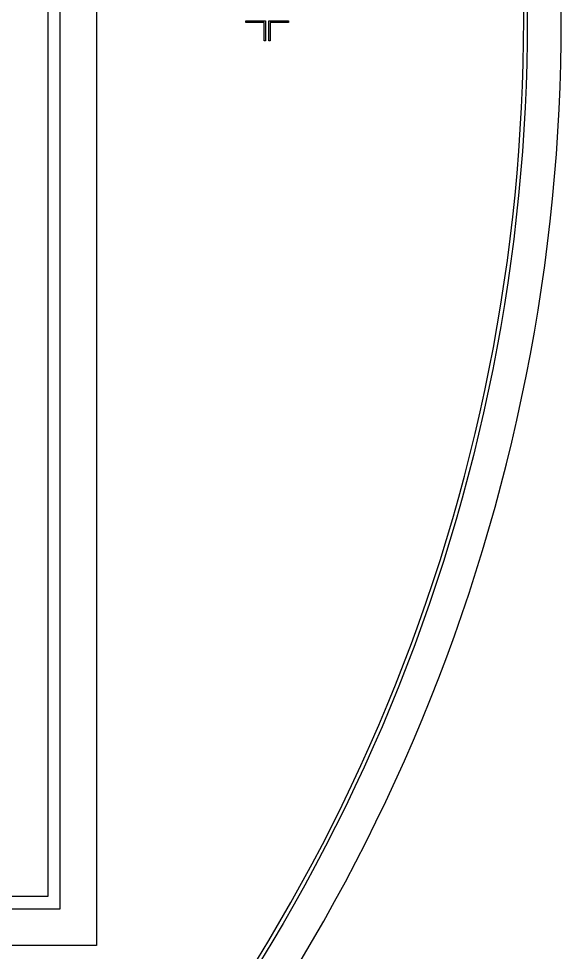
# Model space of a CAD drawing. Extents: x -25 to 122, y -49 to 104.
# Drawn here: x 99.66 to 122.36, y -11.5 to 27.54 of the extents above; entities that cross this region are included whole.
import ezdxf

# ---------------------------------------------------------------- set-up
doc = ezdxf.new("R2010")
doc.units = 0

msp = doc.modelspace()

# ---------------------------------------------------------------- linework, layer by layer
for p, q in [((102.919, 66.235), (102.919, -11.209)), ((101.39, -9.6805), (101.39, 64.7065)), ((100.881, 64.197), (100.881, -9.17099)), ((120.78, 27.513), (120.774, 28.4324)), ((120.924, 28.4343), (120.93, 27.513)), ((122.355, 27.513), (122.349, 28.4518)), ((109.16, 27.3856), (109.16, 27.4493)), ((109.16, 27.4493), (109.988, 27.4493)), ((109.925, 27.3856), (109.16, 27.3856)), ((109.925, 26.6214), (109.925, 27.3856)), ((109.988, 27.4493), (109.988, 26.6214)), ((110.116, 26.6214), (110.116, 27.4493)), ((110.116, 27.4493), (110.944, 27.4493)), ((110.944, 27.3856), (110.179, 27.3856)), ((110.179, 27.3856), (110.179, 26.6214)), ((110.944, 27.4493), (110.944, 27.3856)), ((120.774, 26.5936), (120.78, 27.513)), ((120.93, 27.513), (120.924, 26.5917)), ((122.349, 26.5742), (122.355, 27.513)), ((109.988, 26.6214), (109.925, 26.6214)), ((110.179, 26.6214), (110.116, 26.6214)), ((120.757, 25.6742), (120.774, 26.5936)), ((120.924, 26.5917), (120.907, 25.6706)), ((122.332, 25.6356), (122.349, 26.5742)), ((120.729, 24.7552), (120.757, 25.6742)), ((120.907, 25.6706), (120.879, 24.7497)), ((122.303, 24.6972), (122.332, 25.6356)), ((120.69, 23.8366), (120.729, 24.7552)), ((120.879, 24.7497), (120.84, 23.8292)), ((122.263, 23.7593), (122.303, 24.6972)), ((120.639, 22.9185), (120.69, 23.8366)), ((120.84, 23.8292), (120.789, 22.9093)), ((122.211, 22.822), (122.263, 23.7593)), ((120.577, 22.0012), (120.639, 22.9185)), ((120.789, 22.9093), (120.727, 21.9901)), ((122.148, 21.8853), (122.211, 22.822)), ((120.504, 21.0846), (120.577, 22.0012)), ((120.727, 21.9901), (120.653, 21.0718)), ((122.073, 20.9495), (122.148, 21.8853)), ((120.419, 20.1691), (120.504, 21.0846)), ((120.653, 21.0718), (120.568, 20.1544)), ((121.987, 20.0147), (122.073, 20.9495)), ((120.323, 19.2546), (120.419, 20.1691)), ((120.568, 20.1544), (120.473, 19.2381)), ((121.889, 19.081), (121.987, 20.0147)), ((120.217, 18.3414), (120.323, 19.2546)), ((120.473, 19.2381), (120.365, 18.323)), ((121.78, 18.1486), (121.889, 19.081)), ((120.098, 17.4295), (120.217, 18.3414)), ((120.365, 18.323), (120.247, 17.4093)), ((121.659, 17.2176), (121.78, 18.1486)), ((119.969, 16.5192), (120.098, 17.4295)), ((120.247, 17.4093), (120.117, 16.4972)), ((121.527, 16.2881), (121.659, 17.2176)), ((119.829, 15.6105), (119.969, 16.5192)), ((120.117, 16.4972), (119.977, 15.5867)), ((121.384, 15.3604), (121.527, 16.2881)), ((119.677, 14.7037), (119.829, 15.6105)), ((119.977, 15.5867), (119.825, 14.678)), ((121.229, 14.4344), (121.384, 15.3604)), ((119.514, 13.7987), (119.677, 14.7037)), ((119.825, 14.678), (119.662, 13.7713)), ((121.063, 13.5104), (121.229, 14.4344)), ((119.34, 12.8958), (119.514, 13.7987)), ((119.662, 13.7713), (119.487, 12.8666)), ((120.885, 12.5886), (121.063, 13.5104)), ((119.155, 11.9952), (119.34, 12.8958)), ((119.487, 12.8666), (119.302, 11.9641)), ((120.696, 11.669), (120.885, 12.5886)), ((118.959, 11.0968), (119.155, 11.9952)), ((119.302, 11.9641), (119.106, 11.064)), ((120.496, 10.7517), (120.696, 11.669)), ((118.753, 10.201), (118.959, 11.0968)), ((119.106, 11.064), (118.898, 10.1663)), ((120.285, 9.83705), (120.496, 10.7517)), ((118.535, 9.30771), (118.753, 10.201)), ((118.898, 10.1663), (118.68, 9.27126)), ((120.062, 8.925), (120.285, 9.83705)), ((118.306, 8.41718), (118.535, 9.30771)), ((118.68, 9.27126), (118.451, 8.37895)), ((119.829, 8.01576), (120.062, 8.925)), ((118.066, 7.52954), (118.306, 8.41718)), ((118.451, 8.37895), (118.21, 7.48953)), ((119.584, 7.10947), (119.829, 8.01576)), ((117.815, 6.6449), (118.066, 7.52954)), ((118.21, 7.48953), (117.959, 6.60312)), ((119.328, 6.20624), (119.584, 7.10947)), ((117.554, 5.76341), (117.815, 6.6449)), ((117.959, 6.60312), (117.697, 5.71986)), ((119.061, 5.30621), (119.328, 6.20624)), ((117.281, 4.88519), (117.554, 5.76341)), ((117.697, 5.71986), (117.424, 4.83989)), ((118.783, 4.40953), (119.061, 5.30621)), ((116.998, 4.01039), (117.281, 4.88519)), ((117.424, 4.83989), (117.141, 3.96333)), ((118.494, 3.51634), (118.783, 4.40953)), ((116.705, 3.13911), (116.998, 4.01039)), ((117.141, 3.96333), (116.846, 3.09032)), ((118.194, 2.62675), (118.494, 3.51634)), ((116.4, 2.27151), (116.705, 3.13911)), ((116.846, 3.09032), (116.541, 2.22099)), ((117.883, 1.74092), (118.194, 2.62675)), ((116.085, 1.40771), (116.4, 2.27151)), ((116.541, 2.22099), (116.226, 1.35545)), ((117.561, 0.85896), (117.883, 1.74092)), ((115.759, 0.54785), (116.085, 1.40771)), ((116.226, 1.35545), (115.899, 0.49387)), ((117.229, -0.01897), (117.561, 0.85896)), ((115.423, -0.30794), (115.759, 0.54785)), ((115.899, 0.49387), (115.563, -0.36363)), ((115.077, -1.15955), (115.423, -0.30794)), ((115.563, -0.36363), (115.215, -1.21695)), ((116.886, -0.89276), (117.229, -0.01897)), ((114.72, -2.00685), (115.077, -1.15955)), ((116.532, -1.76227), (116.886, -0.89276)), ((115.215, -1.21695), (114.857, -2.06595)), ((116.167, -2.62738), (116.532, -1.76227)), ((114.352, -2.8497), (114.72, -2.00685)), ((114.857, -2.06595), (114.489, -2.91049)), ((115.792, -3.48796), (116.167, -2.62738)), ((113.974, -3.68797), (114.352, -2.8497)), ((114.489, -2.91049), (114.111, -3.75044)), ((115.406, -4.34386), (115.792, -3.48796)), ((113.586, -4.52156), (113.974, -3.68797)), ((114.111, -3.75044), (113.722, -4.58569)), ((113.188, -5.35031), (113.586, -4.52156)), ((113.722, -4.58569), (113.323, -5.41611)), ((115.01, -5.19496), (115.406, -4.34386)), ((112.78, -6.17412), (113.188, -5.35031)), ((113.323, -5.41611), (112.914, -6.24156)), ((114.604, -6.04114), (115.01, -5.19496)), ((112.361, -6.99286), (112.78, -6.17412)), ((112.914, -6.24156), (112.495, -7.06194)), ((114.187, -6.88226), (114.604, -6.04114)), ((111.933, -7.8064), (112.361, -6.99286)), ((113.759, -7.7182), (114.187, -6.88226)), ((112.495, -7.06194), (112.065, -7.87711)), ((111.495, -8.61461), (111.933, -7.8064)), ((113.322, -8.54884), (113.759, -7.7182)), ((112.065, -7.87711), (111.626, -8.68694)), ((112.874, -9.37405), (113.322, -8.54884)), ((111.046, -9.41739), (111.495, -8.61461)), ((111.626, -8.68694), (111.177, -9.49133)), ((100.881, -9.17099), (-9.17099, -9.17099)), ((-9.6805, -9.6805), (101.39, -9.6805)), ((110.588, -10.2146), (111.046, -9.41739)), ((111.177, -9.49133), (110.718, -10.2901)), ((112.417, -10.1937), (112.874, -9.37405)), ((110.12, -11.0061), (110.588, -10.2146)), ((110.718, -10.2901), (110.249, -11.0833)), ((111.949, -11.0077), (112.417, -10.1937)), ((102.919, -11.209), (-11.209, -11.209)), ((109.643, -11.7919), (110.12, -11.0061)), ((110.249, -11.0833), (109.77, -11.8706)), ((111.471, -11.8159), (111.949, -11.0077))]:
    msp.add_line(p, q)

doc.saveas('drawing.dxf')
